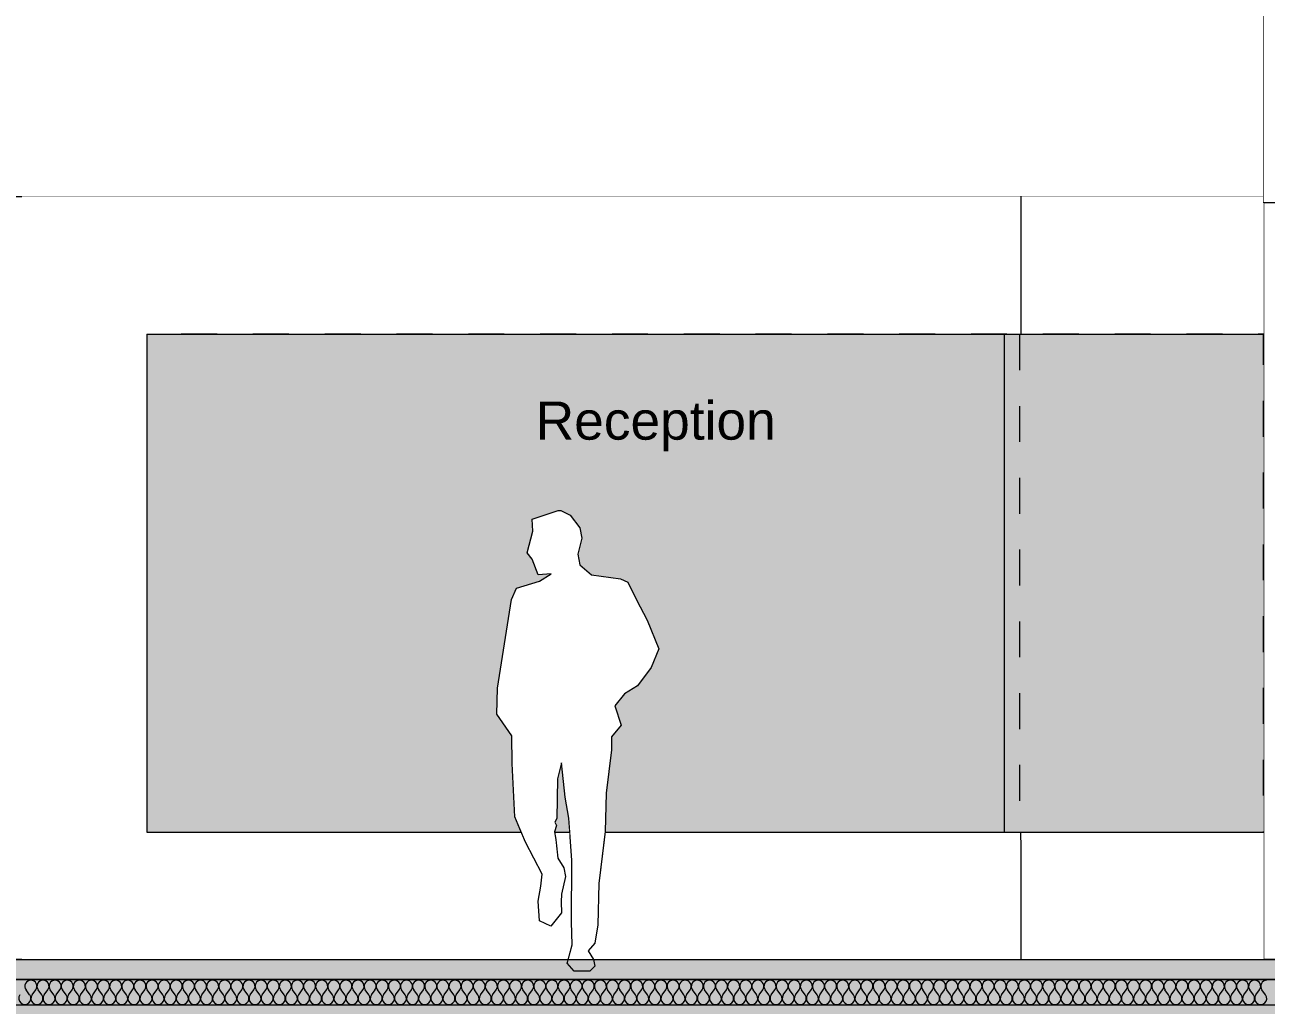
# Model space of a CAD drawing. Header units: millimetres. Extents: x -46169 to 174149, y -86316 to 18123.
# Drawn here: x 159411 to 164289, y -79059 to -75204 of the extents above; entities that cross this region are included whole.
import ezdxf

# ---------------------------------------------------------------- set-up
doc = ezdxf.new("R2010")
doc.units = ezdxf.units.MM
doc.header["$MEASUREMENT"] = 0
doc.linetypes.add('Dashed', pattern=[2822.222233, 1411.111116, -1411.111116])
doc.linetypes.add('Wipeout_Contour', pattern=[1000, 0, -1000])
for name, color, linetype, lineweight, true_color in [('0_Pen_No__105', 7, 'Continuous', 15, 0xa6a6a6), ('A-35-M_FFE_Sanitary_Pen_No__103', 7, 'Continuous', 15, 0xa6a6a6), ('A-35-M_FFE_Sanitary_Pen_No__210', 7, 'Continuous', 13, 0xbae3f7), ('New_A-20-M_Floor_Slab_Pen_No__107', 7, 'Continuous', 15, 0xa6a6a6), ('New_A-20-M_Floor_Slab_Pen_No__109', 7, 'Continuous', 15, 0xa6a6a6), ('New_A-20-M_Floor_Slab_Pen_No__162', 7, 'Continuous', 0, 0xe47200)]:
    doc.layers.add(name, color=color, linetype=linetype, lineweight=lineweight, true_color=true_color)
for name, color, linetype in [('A-20-M_Ceiling', 7, 'Continuous'), ('A-25-M_Wall_Int', 7, 'Continuous'), ('A-35-M_FFE_Sanitary', 7, 'Continuous'), ('New_A-20-M_Floor_Slab', 7, 'Continuous'), ('New_A-25-M_Wall_Int', 7, 'Continuous')]:
    doc.layers.add(name, color=color, linetype=linetype)
for name, color, linetype, lineweight in [('A-20-M_Ceiling_Pen_No__89', 8, 'Continuous', 20), ('A-25-M_Wall_Int_Pen_No__2', 8, 'Continuous', 15), ('A-25-M_Wall_Int_Pen_No__87', 8, 'Continuous', 20), ('A-35-M_FFE_Sanitary_Pen_No__1', 7, 'Continuous', 13), ('A-95-P_Text_1_50_GA_Pen_No__1', 7, 'Continuous', 13), ('New_A-20-M_Floor_Slab_Pen_No__1', 7, 'Continuous', 13), ('New_A-25-M_Wall_Int_Pen_No__87', 8, 'Continuous', 20), ('New_A-25-M_Wall_Int_Pen_No__93', 8, 'Continuous', 13)]:
    doc.layers.add(name, color=color, linetype=linetype, lineweight=lineweight)
doc.styles.add('GENERATED_STYLE_1', font='')
doc.styles.get('GENERATED_STYLE_1').set_extended_font_data('Swis721 BT')

# ---------------------------------------------------------------- blocks, each defined once
blk = doc.blocks.new('Section Elem_4_3', base_point=(165992.3, -78878.8))
at = {"color": 254, "linetype": 'Wipeout_Contour', "lineweight": 0, "ltscale": 716642.161459}
blk.add_wipeout([(159890.4, -78378.8), (163259.4, -78378.8), (163259.4, -76420.8), (159890.4, -76420.8)], dxfattribs=at).dxf.layer = 'New_A-25-M_Wall_Int'
at = {"layer": 'New_A-25-M_Wall_Int_Pen_No__87', "linetype": 'Continuous'}
blk.add_line((159890.4, -78378.8), (159890.4, -76420.8), dxfattribs=at)
at = {"color": 254, "linetype": 'Wipeout_Contour', "lineweight": 0, "ltscale": 722730.666765}
blk.add_wipeout([(163259.4, -78378.8), (163266, -78378.8), (163266, -76420.8), (163259.4, -76420.8)], dxfattribs=at).dxf.layer = 'New_A-25-M_Wall_Int'
at = {"layer": 'New_A-25-M_Wall_Int_Pen_No__87', "linetype": 'Continuous'}
blk.add_line((163259.4, -76420.8), (163259.4, -78378.8), dxfattribs=at)
blk = doc.blocks.new('Section Elem_27_3', base_point=(165992.3, -78878.8))
at = {"color": 254, "linetype": 'Wipeout_Contour', "lineweight": 0, "ltscale": 907911.708961}
blk.add_wipeout([(164279.2, -75903.8), (164279.2, -78878.8), (164479.2, -78878.8), (164479.2, -75903.8), (164477.2, -75903.8)], dxfattribs=at).dxf.layer = 'New_A-25-M_Wall_Int'
at = {"layer": 'New_A-25-M_Wall_Int_Pen_No__93', "linetype": 'Continuous'}
blk.add_line((164279.2, -75903.8), (164279.2, -78878.8), dxfattribs=at)
at = {"color": 254, "linetype": 'Wipeout_Contour', "lineweight": 0, "ltscale": 727127.665329}
blk.add_wipeout([(164479.2, -75903.8), (164479.2, -78878.8), (164479.3, -78878.8), (164479.3, -75903.8)], dxfattribs=at).dxf.layer = 'New_A-25-M_Wall_Int'
at = {"layer": 'New_A-25-M_Wall_Int_Pen_No__93', "linetype": 'Continuous'}
blk.add_line((164479.2, -78878.8), (164479.2, -75903.8), dxfattribs=at)
blk = doc.blocks.new('Section Elem_131_3', base_point=(165992.3, -78878.8))
at = {"color": 254, "linetype": 'Wipeout_Contour', "lineweight": 0, "ltscale": 1445755.473540666}
blk.add_wipeout([(164477.2, -73628.8), (164277.2, -73628.8), (164277.2, -75903.8), (164477.2, -75903.8), (164477.2, -75278.8), (164476.6, -75278.8), (164476.6, -75128.8), (164477.2, -75128.8)], dxfattribs=at).dxf.layer = 'New_A-25-M_Wall_Int'
at = {"layer": 'New_A-25-M_Wall_Int_Pen_No__87', "linetype": 'Continuous'}
for p, q in [((164277.2, -73628.8), (164477.2, -73628.8)), ((164277.2, -75903.8), (164277.2, -73628.8)), ((164477.2, -73628.8), (164477.2, -74828.8)), ((164477.2, -75903.8), (164277.2, -75903.8))]:
    blk.add_line(p, q, dxfattribs=at)
blk = doc.blocks.new('*X173', base_point=(165992.3, -78878.8))
at = {"layer": 'New_A-20-M_Floor_Slab_Pen_No__107', "linetype": 'Continuous'}
for p, q in [((159429.7, -79017.9), (159415.4, -78998.8)), ((159439.3, -79017.9), (159453.5, -78998.8)), ((159477.4, -79017.9), (159463.1, -78998.8)), ((159486.9, -79017.9), (159501.2, -78998.8)), ((159525, -79017.9), (159510.7, -78998.8)), ((159534.5, -79017.9), (159548.8, -78998.8)), ((159572.6, -79017.9), (159558.3, -78998.8)), ((159582.1, -79017.9), (159596.4, -78998.8)), ((159620.2, -79017.9), (159605.9, -78998.8)), ((159629.7, -79017.9), (159644, -78998.8)), ((159667.8, -79017.9), (159653.5, -78998.8)), ((159677.4, -79017.9), (159691.6, -78998.8)), ((159715.4, -79017.9), (159701.2, -78998.8)), ((159725, -79017.9), (159739.3, -78998.8)), ((159763.1, -79017.9), (159748.8, -78998.8)), ((159772.6, -79017.9), (159786.9, -78998.8)), ((159810.7, -79017.9), (159796.4, -78998.8)), ((159820.2, -79017.9), (159834.5, -78998.8)), ((159858.3, -79017.9), (159844, -78998.8)), ((159867.8, -79017.9), (159882.1, -78998.8)), ((159905.9, -79017.9), (159891.6, -78998.8)), ((159915.4, -79017.9), (159929.7, -78998.8)), ((159953.5, -79017.9), (159939.3, -78998.8)), ((159963.1, -79017.9), (159977.4, -78998.8)), ((160001.2, -79017.9), (159986.9, -78998.8)), ((160010.7, -79017.9), (160025, -78998.8)), ((160048.8, -79017.9), (160034.5, -78998.8)), ((160058.3, -79017.9), (160072.6, -78998.8)), ((160096.4, -79017.9), (160082.1, -78998.8)), ((160105.9, -79017.9), (160120.2, -78998.8)), ((160144, -79017.9), (160129.7, -78998.8)), ((160153.5, -79017.9), (160167.8, -78998.8)), ((160191.6, -79017.9), (160177.4, -78998.8)), ((160201.2, -79017.9), (160215.4, -78998.8)), ((160239.3, -79017.9), (160225, -78998.8)), ((160248.8, -79017.9), (160263.1, -78998.8)), ((160286.9, -79017.9), (160272.6, -78998.8)), ((160296.4, -79017.9), (160310.7, -78998.8)), ((160334.5, -79017.9), (160320.2, -78998.8)), ((160344, -79017.9), (160358.3, -78998.8)), ((160382.1, -79017.9), (160367.8, -78998.8)), ((160391.6, -79017.9), (160405.9, -78998.8)), ((160429.7, -79017.9), (160415.4, -78998.8)), ((160439.3, -79017.9), (160453.5, -78998.8)), ((160477.4, -79017.9), (160463.1, -78998.8)), ((160486.9, -79017.9), (160501.2, -78998.8)), ((160525, -79017.9), (160510.7, -78998.8)), ((160534.5, -79017.9), (160548.8, -78998.8)), ((160572.6, -79017.9), (160558.3, -78998.8)), ((160582.1, -79017.9), (160596.4, -78998.8)), ((160620.2, -79017.9), (160605.9, -78998.8)), ((160629.7, -79017.9), (160644, -78998.8)), ((160667.8, -79017.9), (160653.5, -78998.8)), ((160677.4, -79017.9), (160691.6, -78998.8)), ((160715.4, -79017.9), (160701.2, -78998.8)), ((160725, -79017.9), (160739.3, -78998.8)), ((160763.1, -79017.9), (160748.8, -78998.8)), ((160772.6, -79017.9), (160786.9, -78998.8)), ((160810.7, -79017.9), (160796.4, -78998.8)), ((160820.2, -79017.9), (160834.5, -78998.8)), ((160858.3, -79017.9), (160844, -78998.8)), ((160867.8, -79017.9), (160882.1, -78998.8)), ((160905.9, -79017.9), (160891.6, -78998.8)), ((160915.4, -79017.9), (160929.7, -78998.8)), ((160953.5, -79017.9), (160939.3, -78998.8)), ((160963.1, -79017.9), (160977.4, -78998.8)), ((161001.2, -79017.9), (160986.9, -78998.8)), ((161010.7, -79017.9), (161025, -78998.8)), ((161048.8, -79017.9), (161034.5, -78998.8)), ((161058.3, -79017.9), (161072.6, -78998.8)), ((161096.4, -79017.9), (161082.1, -78998.8)), ((161105.9, -79017.9), (161120.2, -78998.8)), ((161144, -79017.9), (161129.7, -78998.8)), ((161153.5, -79017.9), (161167.8, -78998.8)), ((161191.6, -79017.9), (161177.4, -78998.8)), ((161201.2, -79017.9), (161215.4, -78998.8)), ((161239.3, -79017.9), (161225, -78998.8)), ((161248.8, -79017.9), (161263.1, -78998.8)), ((161286.9, -79017.9), (161272.6, -78998.8)), ((161296.4, -79017.9), (161310.7, -78998.8)), ((161334.5, -79017.9), (161320.2, -78998.8)), ((161344, -79017.9), (161358.3, -78998.8)), ((161382.1, -79017.9), (161367.8, -78998.8)), ((161391.6, -79017.9), (161405.9, -78998.8)), ((161429.7, -79017.9), (161415.4, -78998.8)), ((161439.3, -79017.9), (161453.5, -78998.8)), ((161477.4, -79017.9), (161463.1, -78998.8)), ((161486.9, -79017.9), (161501.2, -78998.8)), ((161525, -79017.9), (161510.7, -78998.8)), ((161534.5, -79017.9), (161548.8, -78998.8)), ((161572.6, -79017.9), (161558.3, -78998.8)), ((161582.1, -79017.9), (161596.4, -78998.8)), ((161620.2, -79017.9), (161605.9, -78998.8)), ((161629.7, -79017.9), (161644, -78998.8)), ((161667.8, -79017.9), (161653.5, -78998.8)), ((161677.4, -79017.9), (161691.6, -78998.8)), ((161715.4, -79017.9), (161701.2, -78998.8)), ((161725, -79017.9), (161739.3, -78998.8)), ((161763.1, -79017.9), (161748.8, -78998.8)), ((161772.6, -79017.9), (161786.9, -78998.8)), ((161810.7, -79017.9), (161796.4, -78998.8)), ((161820.2, -79017.9), (161834.5, -78998.8)), ((161858.3, -79017.9), (161844, -78998.8)), ((161867.8, -79017.9), (161882.1, -78998.8)), ((161905.9, -79017.9), (161891.6, -78998.8)), ((161915.4, -79017.9), (161929.7, -78998.8)), ((161953.5, -79017.9), (161939.3, -78998.8)), ((161963.1, -79017.9), (161977.4, -78998.8)), ((162001.2, -79017.9), (161986.9, -78998.8)), ((162010.7, -79017.9), (162025, -78998.8)), ((162048.8, -79017.9), (162034.5, -78998.8)), ((162058.3, -79017.9), (162072.6, -78998.8)), ((162096.4, -79017.9), (162082.1, -78998.8)), ((162105.9, -79017.9), (162120.2, -78998.8)), ((162144, -79017.9), (162129.7, -78998.8)), ((162153.5, -79017.9), (162167.8, -78998.8)), ((162191.6, -79017.9), (162177.4, -78998.8)), ((162201.2, -79017.9), (162215.4, -78998.8)), ((162239.3, -79017.9), (162225, -78998.8)), ((162248.8, -79017.9), (162263.1, -78998.8)), ((162286.9, -79017.9), (162272.6, -78998.8)), ((162296.4, -79017.9), (162310.7, -78998.8)), ((162334.5, -79017.9), (162320.2, -78998.8)), ((162344, -79017.9), (162358.3, -78998.8)), ((162382.1, -79017.9), (162367.8, -78998.8)), ((162391.6, -79017.9), (162405.9, -78998.8)), ((162429.7, -79017.9), (162415.4, -78998.8)), ((162439.3, -79017.9), (162453.5, -78998.8)), ((162477.4, -79017.9), (162463.1, -78998.8)), ((162486.9, -79017.9), (162501.2, -78998.8)), ((162525, -79017.9), (162510.7, -78998.8)), ((162534.5, -79017.9), (162548.8, -78998.8)), ((162572.6, -79017.9), (162558.3, -78998.8)), ((162582.1, -79017.9), (162596.4, -78998.8)), ((162620.2, -79017.9), (162605.9, -78998.8)), ((162629.7, -79017.9), (162644, -78998.8)), ((162667.8, -79017.9), (162653.5, -78998.8)), ((162677.4, -79017.9), (162691.6, -78998.8)), ((162715.4, -79017.9), (162701.2, -78998.8)), ((162725, -79017.9), (162739.3, -78998.8)), ((162763.1, -79017.9), (162748.8, -78998.8)), ((162772.6, -79017.9), (162786.9, -78998.8)), ((162810.7, -79017.9), (162796.4, -78998.8)), ((162820.2, -79017.9), (162834.5, -78998.8)), ((162858.3, -79017.9), (162844, -78998.8)), ((162867.8, -79017.9), (162882.1, -78998.8)), ((162905.9, -79017.9), (162891.6, -78998.8)), ((162915.4, -79017.9), (162929.7, -78998.8)), ((162953.5, -79017.9), (162939.3, -78998.8)), ((162963.1, -79017.9), (162977.4, -78998.8)), ((163001.2, -79017.9), (162986.9, -78998.8)), ((163010.7, -79017.9), (163025, -78998.8)), ((163048.8, -79017.9), (163034.5, -78998.8)), ((163058.3, -79017.9), (163072.6, -78998.8)), ((163096.4, -79017.9), (163082.1, -78998.8)), ((163105.9, -79017.9), (163120.2, -78998.8)), ((163144, -79017.9), (163129.7, -78998.8)), ((163153.5, -79017.9), (163167.8, -78998.8)), ((163191.6, -79017.9), (163177.4, -78998.8)), ((163201.2, -79017.9), (163215.4, -78998.8)), ((163239.3, -79017.9), (163225, -78998.8)), ((163248.8, -79017.9), (163263.1, -78998.8)), ((163286.9, -79017.9), (163272.6, -78998.8)), ((163296.4, -79017.9), (163310.7, -78998.8)), ((163334.5, -79017.9), (163320.2, -78998.8)), ((163344, -79017.9), (163358.3, -78998.8)), ((163382.1, -79017.9), (163367.8, -78998.8)), ((163391.6, -79017.9), (163405.9, -78998.8)), ((163429.7, -79017.9), (163415.4, -78998.8)), ((163439.3, -79017.9), (163453.5, -78998.8)), ((163477.4, -79017.9), (163463.1, -78998.8)), ((163486.9, -79017.9), (163501.2, -78998.8)), ((163525, -79017.9), (163510.7, -78998.8)), ((163534.5, -79017.9), (163548.8, -78998.8)), ((163572.6, -79017.9), (163558.3, -78998.8)), ((163582.1, -79017.9), (163596.4, -78998.8)), ((163620.2, -79017.9), (163605.9, -78998.8)), ((163629.7, -79017.9), (163644, -78998.8)), ((163667.8, -79017.9), (163653.5, -78998.8)), ((163677.4, -79017.9), (163691.6, -78998.8)), ((163715.4, -79017.9), (163701.2, -78998.8)), ((163725, -79017.9), (163739.3, -78998.8)), ((163763.1, -79017.9), (163748.8, -78998.8)), ((163772.6, -79017.9), (163786.9, -78998.8)), ((163810.7, -79017.9), (163796.4, -78998.8)), ((163820.2, -79017.9), (163834.5, -78998.8)), ((163858.3, -79017.9), (163844, -78998.8)), ((163867.8, -79017.9), (163882.1, -78998.8)), ((163905.9, -79017.9), (163891.6, -78998.8)), ((163915.4, -79017.9), (163929.7, -78998.8)), ((163953.5, -79017.9), (163939.3, -78998.8)), ((163963.1, -79017.9), (163977.4, -78998.8)), ((164001.2, -79017.9), (163986.9, -78998.8)), ((164010.7, -79017.9), (164025, -78998.8)), ((164048.8, -79017.9), (164034.5, -78998.8)), ((164058.3, -79017.9), (164072.6, -78998.8)), ((164096.4, -79017.9), (164082.1, -78998.8)), ((164105.9, -79017.9), (164120.2, -78998.8)), ((164144, -79017.9), (164129.7, -78998.8)), ((164153.5, -79017.9), (164167.8, -78998.8)), ((164191.6, -79017.9), (164177.4, -78998.8)), ((164201.2, -79017.9), (164215.4, -78998.8)), ((164239.3, -79017.9), (164225, -78998.8)), ((164248.8, -79017.9), (164263.1, -78998.8)), ((164286.9, -79017.9), (164272.6, -78998.8))]:
    blk.add_line(p, q, dxfattribs=at)
for centre, start, end in [((159434.5, -78984.5), 90, 216.8699), ((159434.5, -78984.5), 323.1301, 90), ((159482.1, -78984.5), 90, 216.8699), ((159482.1, -78984.5), 323.1301, 90), ((159529.7, -78984.5), 90, 216.8699), ((159529.7, -78984.5), 323.1301, 90), ((159577.4, -78984.5), 90, 216.8699), ((159577.4, -78984.5), 323.1301, 90), ((159625, -78984.5), 90, 216.8699), ((159625, -78984.5), 323.1301, 90), ((159672.6, -78984.5), 90, 216.8699), ((159672.6, -78984.5), 323.1301, 90), ((159720.2, -78984.5), 90, 216.8699), ((159720.2, -78984.5), 323.1301, 90), ((159767.8, -78984.5), 90, 216.8699), ((159767.8, -78984.5), 323.1301, 90), ((159815.4, -78984.5), 90, 216.8699), ((159815.4, -78984.5), 323.1301, 90), ((159863.1, -78984.5), 90, 216.8699), ((159863.1, -78984.5), 323.1301, 90), ((159910.7, -78984.5), 90, 216.8699), ((159910.7, -78984.5), 323.1301, 90), ((159958.3, -78984.5), 90, 216.8699), ((159958.3, -78984.5), 323.1301, 90), ((160005.9, -78984.5), 90, 216.8699), ((160005.9, -78984.5), 323.1301, 90), ((160053.5, -78984.5), 90, 216.8699), ((160053.5, -78984.5), 323.1301, 90), ((160101.2, -78984.5), 90, 216.8699), ((160101.2, -78984.5), 323.1301, 90), ((160148.8, -78984.5), 90, 216.8699), ((160148.8, -78984.5), 323.1301, 90), ((160196.4, -78984.5), 90, 216.8699), ((160196.4, -78984.5), 323.1301, 90), ((160244, -78984.5), 90, 216.8699), ((160244, -78984.5), 323.1301, 90), ((160291.6, -78984.5), 90, 216.8699), ((160291.6, -78984.5), 323.1301, 90), ((160339.3, -78984.5), 90, 216.8699), ((160339.3, -78984.5), 323.1301, 90), ((160386.9, -78984.5), 90, 216.8699), ((160386.9, -78984.5), 323.1301, 90), ((160434.5, -78984.5), 90, 216.8699), ((160434.5, -78984.5), 323.1301, 90), ((160482.1, -78984.5), 90, 216.8699), ((160482.1, -78984.5), 323.1301, 90), ((160529.7, -78984.5), 90, 216.8699), ((160529.7, -78984.5), 323.1301, 90), ((160577.4, -78984.5), 90, 216.8699), ((160577.4, -78984.5), 323.1301, 90), ((160625, -78984.5), 90, 216.8699), ((160625, -78984.5), 323.1301, 90), ((160672.6, -78984.5), 90, 216.8699), ((160672.6, -78984.5), 323.1301, 90), ((160720.2, -78984.5), 90, 216.8699), ((160720.2, -78984.5), 323.1301, 90), ((160767.8, -78984.5), 90, 216.8699), ((160767.8, -78984.5), 323.1301, 90), ((160815.4, -78984.5), 90, 216.8699), ((160815.4, -78984.5), 323.1301, 90), ((160863.1, -78984.5), 90, 216.8699), ((160863.1, -78984.5), 323.1301, 90), ((160910.7, -78984.5), 90, 216.8699), ((160910.7, -78984.5), 323.1301, 90), ((160958.3, -78984.5), 90, 216.8699), ((160958.3, -78984.5), 323.1301, 90), ((161005.9, -78984.5), 90, 216.8699), ((161005.9, -78984.5), 323.1301, 90), ((161053.5, -78984.5), 90, 216.8699), ((161053.5, -78984.5), 323.1301, 90), ((161101.2, -78984.5), 90, 216.8699), ((161101.2, -78984.5), 323.1301, 90), ((161148.8, -78984.5), 90, 216.8699), ((161148.8, -78984.5), 323.1301, 90), ((161196.4, -78984.5), 90, 216.8699), ((161196.4, -78984.5), 323.1301, 90), ((161244, -78984.5), 90, 216.8699), ((161244, -78984.5), 323.1301, 90), ((161291.6, -78984.5), 90, 216.8699), ((161291.6, -78984.5), 323.1301, 90), ((161339.3, -78984.5), 90, 216.8699), ((161339.3, -78984.5), 323.1301, 90), ((161386.9, -78984.5), 90, 216.8699), ((161386.9, -78984.5), 323.1301, 90), ((161434.5, -78984.5), 90, 216.8699), ((161434.5, -78984.5), 323.1301, 90), ((161482.1, -78984.5), 90, 216.8699), ((161482.1, -78984.5), 323.1301, 90), ((161529.7, -78984.5), 90, 216.8699), ((161529.7, -78984.5), 323.1301, 90), ((161577.4, -78984.5), 90, 216.8699), ((161577.4, -78984.5), 323.1301, 90), ((161625, -78984.5), 90, 216.8699), ((161625, -78984.5), 323.1301, 90), ((161672.6, -78984.5), 90, 216.8699), ((161672.6, -78984.5), 323.1301, 90), ((161720.2, -78984.5), 90, 216.8699), ((161720.2, -78984.5), 323.1301, 90), ((161767.8, -78984.5), 90, 216.8699), ((161767.8, -78984.5), 323.1301, 90), ((161815.4, -78984.5), 90, 216.8699), ((161815.4, -78984.5), 323.1301, 90), ((161863.1, -78984.5), 90, 216.8699), ((161863.1, -78984.5), 323.1301, 90), ((161910.7, -78984.5), 90, 216.8699), ((161910.7, -78984.5), 323.1301, 90), ((161958.3, -78984.5), 90, 216.8699), ((161958.3, -78984.5), 323.1301, 90), ((162005.9, -78984.5), 90, 216.8699), ((162005.9, -78984.5), 323.1301, 90), ((162053.5, -78984.5), 90, 216.8699), ((162053.5, -78984.5), 323.1301, 90), ((162101.2, -78984.5), 90, 216.8699), ((162101.2, -78984.5), 323.1301, 90), ((162148.8, -78984.5), 90, 216.8699), ((162148.8, -78984.5), 323.1301, 90), ((162196.4, -78984.5), 90, 216.8699), ((162196.4, -78984.5), 323.1301, 90), ((162244, -78984.5), 90, 216.8699), ((162244, -78984.5), 323.1301, 90), ((162291.6, -78984.5), 90, 216.8699), ((162291.6, -78984.5), 323.1301, 90), ((162339.3, -78984.5), 90, 216.8699), ((162339.3, -78984.5), 323.1301, 90), ((162386.9, -78984.5), 90, 216.8699), ((162386.9, -78984.5), 323.1301, 90), ((162434.5, -78984.5), 90, 216.8699), ((162434.5, -78984.5), 323.1301, 90), ((162482.1, -78984.5), 90, 216.8699), ((162482.1, -78984.5), 323.1301, 90), ((162529.7, -78984.5), 90, 216.8699), ((162529.7, -78984.5), 323.1301, 90), ((162577.4, -78984.5), 90, 216.8699), ((162577.4, -78984.5), 323.1301, 90), ((162625, -78984.5), 90, 216.8699), ((162625, -78984.5), 323.1301, 90), ((162672.6, -78984.5), 90, 216.8699), ((162672.6, -78984.5), 323.1301, 90), ((162720.2, -78984.5), 90, 216.8699), ((162720.2, -78984.5), 323.1301, 90), ((162767.8, -78984.5), 90, 216.8699), ((162767.8, -78984.5), 323.1301, 90), ((162815.4, -78984.5), 90, 216.8699), ((162815.4, -78984.5), 323.1301, 90), ((162863.1, -78984.5), 90, 216.8699), ((162863.1, -78984.5), 323.1301, 90), ((162910.7, -78984.5), 90, 216.8699), ((162910.7, -78984.5), 323.1301, 90), ((162958.3, -78984.5), 90, 216.8699), ((162958.3, -78984.5), 323.1301, 90), ((163005.9, -78984.5), 90, 216.8699), ((163005.9, -78984.5), 323.1301, 90), ((163053.5, -78984.5), 90, 216.8699), ((163053.5, -78984.5), 323.1301, 90), ((163101.2, -78984.5), 90, 216.8699), ((163101.2, -78984.5), 323.1301, 90), ((163148.8, -78984.5), 90, 216.8699), ((163148.8, -78984.5), 323.1301, 90), ((163196.4, -78984.5), 90, 216.8699), ((163196.4, -78984.5), 323.1301, 90), ((163244, -78984.5), 90, 216.8699), ((163244, -78984.5), 323.1301, 90), ((163291.6, -78984.5), 90, 216.8699), ((163291.6, -78984.5), 323.1301, 90), ((163339.3, -78984.5), 90, 216.8699), ((163339.3, -78984.5), 323.1301, 90), ((163386.9, -78984.5), 90, 216.8699), ((163386.9, -78984.5), 323.1301, 90), ((163434.5, -78984.5), 90, 216.8699), ((163434.5, -78984.5), 323.1301, 90), ((163482.1, -78984.5), 90, 216.8699), ((163482.1, -78984.5), 323.1301, 90), ((163529.7, -78984.5), 90, 216.8699), ((163529.7, -78984.5), 323.1301, 90), ((163577.4, -78984.5), 90, 216.8699), ((163577.4, -78984.5), 323.1301, 90), ((163625, -78984.5), 90, 216.8699), ((163625, -78984.5), 323.1301, 90), ((163672.6, -78984.5), 90, 216.8699), ((163672.6, -78984.5), 323.1301, 90), ((163720.2, -78984.5), 90, 216.8699), ((163720.2, -78984.5), 323.1301, 90), ((163767.8, -78984.5), 90, 216.8699), ((163767.8, -78984.5), 323.1301, 90), ((163815.4, -78984.5), 90, 216.8699), ((163815.4, -78984.5), 323.1301, 90), ((163863.1, -78984.5), 90, 216.8699), ((163863.1, -78984.5), 323.1301, 90), ((163910.7, -78984.5), 90, 216.8699), ((163910.7, -78984.5), 323.1301, 90), ((163958.3, -78984.5), 90, 216.8699), ((163958.3, -78984.5), 323.1301, 90), ((164005.9, -78984.5), 90, 216.8699), ((164005.9, -78984.5), 323.1301, 90), ((164053.5, -78984.5), 90, 216.8699), ((164053.5, -78984.5), 323.1301, 90), ((164101.2, -78984.5), 90, 216.8699), ((164101.2, -78984.5), 323.1301, 90), ((164148.8, -78984.5), 90, 216.8699), ((164148.8, -78984.5), 323.1301, 90), ((164196.4, -78984.5), 90, 216.8699), ((164196.4, -78984.5), 323.1301, 90), ((164244, -78984.5), 90, 216.8699), ((164244, -78984.5), 323.1301, 90), ((164291.6, -78984.5), 90, 216.8699), ((159410.7, -79032.1), 143.1301, 36.8699), ((159458.3, -79032.1), 143.1301, 36.8699), ((159505.9, -79032.1), 143.1301, 36.8699), ((159553.5, -79032.1), 143.1301, 36.8699), ((159601.2, -79032.1), 143.1301, 36.8699), ((159648.8, -79032.1), 143.1301, 36.8699), ((159696.4, -79032.1), 143.1301, 36.8699), ((159744, -79032.1), 143.1301, 36.8699), ((159791.6, -79032.1), 143.1301, 36.8699), ((159839.3, -79032.1), 143.1301, 36.8699), ((159886.9, -79032.1), 143.1301, 36.8699), ((159934.5, -79032.1), 143.1301, 36.8699), ((159982.1, -79032.1), 143.1301, 36.8699), ((160029.7, -79032.1), 143.1301, 36.8699), ((160077.4, -79032.1), 143.1301, 36.8699), ((160125, -79032.1), 143.1301, 36.8699), ((160172.6, -79032.1), 143.1301, 36.8699), ((160220.2, -79032.1), 143.1301, 36.8699), ((160267.8, -79032.1), 143.1301, 36.8699), ((160315.4, -79032.1), 143.1301, 36.8699), ((160363.1, -79032.1), 143.1301, 36.8699), ((160410.7, -79032.1), 143.1301, 36.8699), ((160458.3, -79032.1), 143.1301, 36.8699), ((160505.9, -79032.1), 143.1301, 36.8699), ((160553.5, -79032.1), 143.1301, 36.8699), ((160601.2, -79032.1), 143.1301, 36.8699), ((160648.8, -79032.1), 143.1301, 36.8699), ((160696.4, -79032.1), 143.1301, 36.8699), ((160744, -79032.1), 143.1301, 36.8699), ((160791.6, -79032.1), 143.1301, 36.8699), ((160839.3, -79032.1), 143.1301, 36.8699), ((160886.9, -79032.1), 143.1301, 36.8699), ((160934.5, -79032.1), 143.1301, 36.8699), ((160982.1, -79032.1), 143.1301, 36.8699), ((161029.7, -79032.1), 143.1301, 36.8699), ((161077.4, -79032.1), 143.1301, 36.8699), ((161125, -79032.1), 143.1301, 36.8699), ((161172.6, -79032.1), 143.1301, 36.8699), ((161220.2, -79032.1), 143.1301, 36.8699), ((161267.8, -79032.1), 143.1301, 36.8699), ((161315.4, -79032.1), 143.1301, 36.8699), ((161363.1, -79032.1), 143.1301, 36.8699), ((161410.7, -79032.1), 143.1301, 36.8699), ((161458.3, -79032.1), 143.1301, 36.8699), ((161505.9, -79032.1), 143.1301, 36.8699), ((161553.5, -79032.1), 143.1301, 36.8699), ((161601.2, -79032.1), 143.1301, 36.8699), ((161648.8, -79032.1), 143.1301, 36.8699), ((161696.4, -79032.1), 143.1301, 36.8699), ((161744, -79032.1), 143.1301, 36.8699), ((161791.6, -79032.1), 143.1301, 36.8699), ((161839.3, -79032.1), 143.1301, 36.8699), ((161886.9, -79032.1), 143.1301, 36.8699), ((161934.5, -79032.1), 143.1301, 36.8699), ((161982.1, -79032.1), 143.1301, 36.8699), ((162029.7, -79032.1), 143.1301, 36.8699), ((162077.4, -79032.1), 143.1301, 36.8699), ((162125, -79032.1), 143.1301, 36.8699), ((162172.6, -79032.1), 143.1301, 36.8699), ((162220.2, -79032.1), 143.1301, 36.8699), ((162267.8, -79032.1), 143.1301, 36.8699), ((162315.4, -79032.1), 143.1301, 36.8699), ((162363.1, -79032.1), 143.1301, 36.8699), ((162410.7, -79032.1), 143.1301, 36.8699), ((162458.3, -79032.1), 143.1301, 36.8699), ((162505.9, -79032.1), 143.1301, 36.8699), ((162553.5, -79032.1), 143.1301, 36.8699), ((162601.2, -79032.1), 143.1301, 36.8699), ((162648.8, -79032.1), 143.1301, 36.8699), ((162696.4, -79032.1), 143.1301, 36.8699), ((162744, -79032.1), 143.1301, 36.8699), ((162791.6, -79032.1), 143.1301, 36.8699), ((162839.3, -79032.1), 143.1301, 36.8699), ((162886.9, -79032.1), 143.1301, 36.8699), ((162934.5, -79032.1), 143.1301, 36.8699), ((162982.1, -79032.1), 143.1301, 36.8699), ((163029.7, -79032.1), 143.1301, 36.8699), ((163077.4, -79032.1), 143.1301, 36.8699), ((163125, -79032.1), 143.1301, 36.8699), ((163172.6, -79032.1), 143.1301, 36.8699), ((163220.2, -79032.1), 143.1301, 36.8699), ((163267.8, -79032.1), 143.1301, 36.8699), ((163315.4, -79032.1), 143.1301, 36.8699), ((163363.1, -79032.1), 143.1301, 36.8699), ((163410.7, -79032.1), 143.1301, 36.8699), ((163458.3, -79032.1), 143.1301, 36.8699), ((163505.9, -79032.1), 143.1301, 36.8699), ((163553.5, -79032.1), 143.1301, 36.8699), ((163601.2, -79032.1), 143.1301, 36.8699), ((163648.8, -79032.1), 143.1301, 36.8699), ((163696.4, -79032.1), 143.1301, 36.8699), ((163744, -79032.1), 143.1301, 36.8699), ((163791.6, -79032.1), 143.1301, 36.8699), ((163839.3, -79032.1), 143.1301, 36.8699), ((163886.9, -79032.1), 143.1301, 36.8699), ((163934.5, -79032.1), 143.1301, 36.8699), ((163982.1, -79032.1), 143.1301, 36.8699), ((164029.7, -79032.1), 143.1301, 36.8699), ((164077.4, -79032.1), 143.1301, 36.8699), ((164125, -79032.1), 143.1301, 36.8699), ((164172.6, -79032.1), 143.1301, 36.8699), ((164220.2, -79032.1), 143.1301, 36.8699), ((164267.8, -79032.1), 143.1301, 36.8699)]:
    blk.add_arc(centre, 23.8, start, end, dxfattribs=at)
blk = doc.blocks.new('Section Elem_149_3', base_point=(165992.3, -78878.8))
at = {"color": 254, "linetype": 'Wipeout_Contour', "lineweight": 0, "ltscale": 699871.567281}
blk.add_wipeout([(166086.4, -78878.8), (146101.2, -78878.8), (146101.2, -78957.8), (166086.4, -78957.8)], dxfattribs=at).dxf.layer = 'New_A-20-M_Floor_Slab'
at = {"layer": 'New_A-20-M_Floor_Slab_Pen_No__109', "linetype": 'Continuous'}
h = blk.add_hatch(dxfattribs=at)
h.set_pattern_fill('Lightweight_Concrete_0003', color=256, style=0, pattern_type=2)
h.set_pattern_definition([(0, (165992.32, -78878.83), (0, 389.7114), [24.375, -200.625]), (0, (166104.82, -78683.98), (0, 389.7114), [24.375, -200.625]), (60, (165992.32, -78878.83), (-337.5, 194.856), [24.375, -200.625]), (60, (166217.32, -78878.83), (-337.5, 194.856), [24.375, -200.625]), (120, (166016.7, -78878.83), (337.5, 194.856), [24.375, -200.625]), (120, (166241.7, -78878.83), (337.5, 194.856), [24.375, -200.625]), (0, (165992.32, -78841.33), (0, 75), [0, -75, 0, -112.5]), (45, (166029.82, -78841.33), (-53.033, 53.033), [0, -56.25, 0, -93.75])])
h.paths.add_polyline_path([(166086.4, -78878.8), (146101.2, -78878.8), (146101.2, -78957.8), (166086.4, -78957.8)])
at = {"layer": 'New_A-20-M_Floor_Slab_Pen_No__162', "linetype": 'Continuous'}
blk.add_hatch(color=256, dxfattribs=at).paths.add_polyline_path([(146101.2, -78957.8), (146101.2, -78958.3), (166086.4, -78958.3), (166086.4, -78957.8)])
at = {"layer": 'New_A-20-M_Floor_Slab_Pen_No__1', "linetype": 'Continuous'}
blk.add_line((166083.7, -78878.8), (146101.2, -78878.8), dxfattribs=at)
at = {"color": 254, "linetype": 'Wipeout_Contour', "lineweight": 0, "ltscale": 700034.448271}
blk.add_wipeout([(146101.2, -78958.3), (146101.2, -79058.3), (166086.4, -79058.3), (166086.4, -78958.3)], dxfattribs=at).dxf.layer = 'New_A-20-M_Floor_Slab'
at = {"layer": 'New_A-20-M_Floor_Slab_Pen_No__1', "linetype": 'Continuous'}
for p, q in [((166086.4, -78957.8), (146101.2, -78957.8)), ((166086.4, -78958.3), (146101.2, -78958.3)), ((166086.4, -79058.3), (146101.2, -79058.3))]:
    blk.add_line(p, q, dxfattribs=at)
at = {"layer": 'New_A-20-M_Floor_Slab'}
blk.add_blockref('*X173', (165992.3, -78878.8), dxfattribs=at)
blk = doc.blocks.new('Section Elem_187_3', base_point=(165992.3, -78878.8))
at = {"color": 254, "linetype": 'Wipeout_Contour', "lineweight": 0, "ltscale": 1072478.57522398}
blk.add_wipeout([(158068.8, -75878.8), (164277.2, -75878.8), (164277.2, -73628.8), (166027.2, -73628.8), (166027.2, -71853.8), (158068.8, -71853.8)], dxfattribs=at).dxf.layer = 'New_A-25-M_Wall_Int'
at = {"layer": 'New_A-25-M_Wall_Int_Pen_No__87', "linetype": 'Continuous'}
blk.add_line((158068.8, -75878.8), (164277.2, -75878.8), dxfattribs=at)
blk = doc.blocks.new('Section Elem_343_3', base_point=(165992.3, -78878.8))
at = {"color": 254, "linetype": 'Wipeout_Contour', "lineweight": 0, "ltscale": 724574.687119}
blk.add_wipeout([(163266, -78378.8), (164279.2, -78378.8), (164279.2, -76420.8), (163266, -76420.8)], dxfattribs=at).dxf.layer = 'New_A-25-M_Wall_Int'
blk = doc.blocks.new('Section Elem_344_3', base_point=(165992.3, -78878.8))
at = {"color": 254, "linetype": 'Wipeout_Contour', "lineweight": 0, "ltscale": 709629.984786}
blk.add_wipeout([(159875.4, -75878.8), (159399.5, -75878.8), (159399.5, -78878.8), (159875.4, -78878.8)], dxfattribs=at).dxf.layer = 'New_A-25-M_Wall_Int'
blk = doc.blocks.new('Section Elem_345_3', base_point=(165992.3, -78878.8))
at = {"color": 254, "linetype": 'Wipeout_Contour', "lineweight": 0, "ltscale": 710513.466006}
blk.add_wipeout([(159890.4, -75878.8), (159875.4, -75878.8), (159875.4, -78878.8), (159890.4, -78878.8)], dxfattribs=at).dxf.layer = 'A-25-M_Wall_Int'
at = {"layer": 'A-25-M_Wall_Int_Pen_No__87', "linetype": 'Continuous'}
blk.add_line((159890.4, -76420.8), (159890.4, -78378.8), dxfattribs=at)
blk = doc.blocks.new('Section Elem_347_3', base_point=(165992.3, -78878.8))
at = {"color": 254, "linetype": 'Wipeout_Contour', "lineweight": 0, "ltscale": 725104.240838}
blk.add_wipeout([(163331.5, -78408.8), (163325, -78408.8), (163325, -78878.8), (163331.5, -78878.8)], dxfattribs=at).dxf.layer = 'A-25-M_Wall_Int'
at = {"color": 254, "linetype": 'Wipeout_Contour', "lineweight": 0, "ltscale": 718915.858072}
blk.add_wipeout([(159890.4, -78878.8), (163325, -78878.8), (163325, -78408.8), (159890.4, -78408.8)], dxfattribs=at).dxf.layer = 'A-25-M_Wall_Int'
at = {"layer": 'A-25-M_Wall_Int_Pen_No__87', "linetype": 'Continuous'}
blk.add_line((163325, -78408.8), (163325, -78878.8), dxfattribs=at)
blk = doc.blocks.new('Section Elem_348_3', base_point=(165992.3, -78878.8))
at = {"color": 254, "linetype": 'Wipeout_Contour', "lineweight": 0, "ltscale": 726824.750931}
blk.add_wipeout([(164279.2, -78408.8), (163331.5, -78408.8), (163331.5, -78878.8), (164279.2, -78878.8)], dxfattribs=at).dxf.layer = 'A-25-M_Wall_Int'
blk = doc.blocks.new('Section Elem_349_3', base_point=(165992.3, -78878.8))
at = {"color": 254, "linetype": 'Wipeout_Contour', "lineweight": 0, "ltscale": 714606.82215}
blk.add_wipeout([(159890.4, -76420.8), (163325, -76420.8), (163325, -75878.8), (159890.4, -75878.8)], dxfattribs=at).dxf.layer = 'A-25-M_Wall_Int'
at = {"color": 254, "linetype": 'Wipeout_Contour', "lineweight": 0, "ltscale": 720832.520109}
blk.add_wipeout([(163325, -76420.8), (163331.5, -76420.8), (163331.5, -75878.8), (163325, -75878.8)], dxfattribs=at).dxf.layer = 'A-25-M_Wall_Int'
at = {"layer": 'A-25-M_Wall_Int_Pen_No__87', "linetype": 'Continuous'}
for p, q in [((163325, -75878.8), (163325, -76420.8)), ((159890.4, -76420.8), (163325, -76420.8)), ((163325, -76420.8), (163331.5, -76420.8))]:
    blk.add_line(p, q, dxfattribs=at)
blk = doc.blocks.new('Section Elem_350_3', base_point=(165992.3, -78878.8))
at = {"color": 254, "linetype": 'Wipeout_Contour', "lineweight": 0, "ltscale": 1084492.160128747}
blk.add_wipeout([(163331.5, -75878.8), (163331.5, -76420.8), (164279.2, -76420.8), (164279.2, -75903.8), (164277.2, -75903.8), (164277.2, -75878.8)], dxfattribs=at).dxf.layer = 'A-25-M_Wall_Int'
at = {"layer": 'A-25-M_Wall_Int_Pen_No__87', "linetype": 'Continuous'}
blk.add_line((163331.5, -76420.8), (164279.2, -76420.8), dxfattribs=at)
blk = doc.blocks.new('Section Elem_351_3', base_point=(165992.3, -78878.8))
at = {"color": 254, "linetype": 'Wipeout_Contour', "lineweight": 0, "ltscale": 718478.323212}
blk.add_wipeout([(159890.4, -78408.8), (163325, -78408.8), (163325, -78378.8), (159890.4, -78378.8)], dxfattribs=at).dxf.layer = 'A-20-M_Ceiling'
at = {"color": 254, "linetype": 'Wipeout_Contour', "lineweight": 0, "ltscale": 726380.242849}
blk.add_wipeout([(163325, -78378.8), (163325, -78408.8), (164279.2, -78408.8), (164279.2, -78378.8)], dxfattribs=at).dxf.layer = 'A-20-M_Ceiling'
at = {"layer": 'A-20-M_Ceiling_Pen_No__89', "linetype": 'Continuous'}
for p, q in [((159890.4, -78378.8), (163325, -78378.8)), ((163325, -78393.8), (163325, -78378.8)), ((163325, -78378.8), (164279.2, -78378.8)), ((163325, -78408.8), (163325, -78393.8))]:
    blk.add_line(p, q, dxfattribs=at)
blk = doc.blocks.new('Walking Man 1 Contour 17[1]_3', base_point=(161600.5, -78924.7))
at = {"color": 254, "linetype": 'Wipeout_Contour', "lineweight": 0, "ltscale": 12559882.32705231}
blk.add_wipeout([(161506.2, -77114), (161517.3, -77114), (161554.1, -77132.1), (161592.2, -77181.4), (161599.2, -77221.7), (161583.9, -77285.6), (161592.2, -77327.1), (161638, -77366.8), (161751.2, -77382.1), (161780.3, -77395.3), (161815, -77464.8), (161856.7, -77544.7), (161901.8, -77657.2), (161872.6, -77730.8), (161819.1, -77803), (161767.7, -77834.9), (161729.1, -77881.9), (161754.1, -77957.1), (161717, -78002.9), (161717, -78055), (161695.4, -78225.1), (161691.9, -78375.1), (161666.9, -78580.7), (161662.7, -78743.2), (161650.2, -78814.7), (161625, -78845.4), (161646, -78878.6), (161651.5, -78905), (161631.4, -78924.7), (161569.6, -78924.7), (161542.5, -78893.1), (161562, -78820.9), (161559.2, -78730.6), (161560.7, -78489), (161548.9, -78323), (161533.7, -78240.4), (161519.8, -78105.7), (161503.8, -78168.8), (161501.7, -78325.1), (161493.4, -78339), (161500.3, -78351.5), (161492.7, -78376.5), (161498.2, -78407), (161505.2, -78479.9), (161529.4, -78518.8), (161535.7, -78552.9), (161520.4, -78621.6), (161519, -78652.2), (161519.7, -78695.2), (161478, -78748), (161432.9, -78727.1), (161428, -78649.4), (161439.2, -78591), (161444, -78543.8), (161378.1, -78417.4), (161355.9, -78364.6), (161336.5, -78318.1), (161326.1, -78108.4), (161324.4, -78000), (161265.8, -77914.6), (161267.9, -77811.9), (161322.8, -77463.3), (161343.6, -77419.5), (161433.9, -77391.1), (161479.7, -77361.9), (161428.4, -77366.8), (161404.1, -77305), (161385.4, -77280), (161407.6, -77195.3), (161404.8, -77147.4)], dxfattribs=at).dxf.layer = 'A-35-M_FFE_Sanitary'
at = {"layer": 'A-35-M_FFE_Sanitary_Pen_No__1', "linetype": 'Continuous'}
for p, q in [((161404.8, -77147.4), (161506.2, -77114)), ((161506.2, -77114), (161517.3, -77114)), ((161517.3, -77114), (161554.1, -77132.1)), ((161407.6, -77195.3), (161404.8, -77147.4)), ((161554.1, -77132.1), (161592.2, -77181.4)), ((161385.4, -77280), (161407.6, -77195.3)), ((161599.2, -77221.7), (161583.9, -77285.6)), ((161592.2, -77181.4), (161599.2, -77221.7)), ((161404.1, -77305), (161385.4, -77280)), ((161428.4, -77366.8), (161404.1, -77305)), ((161583.9, -77285.6), (161592.2, -77327.1)), ((161479.7, -77361.9), (161428.4, -77366.8)), ((161433.9, -77391.1), (161479.7, -77361.9)), ((161592.2, -77327.1), (161638, -77366.8)), ((161638, -77366.8), (161751.2, -77382.1)), ((161322.8, -77463.3), (161343.6, -77419.5)), ((161343.6, -77419.5), (161433.9, -77391.1)), ((161751.2, -77382.1), (161780.3, -77395.3)), ((161780.3, -77395.3), (161815, -77464.8)), ((161267.9, -77811.9), (161322.8, -77463.3)), ((161815, -77464.8), (161856.7, -77544.7)), ((161856.7, -77544.7), (161901.8, -77657.2)), ((161901.8, -77657.2), (161872.6, -77730.8)), ((161872.6, -77730.8), (161819.1, -77803)), ((161265.8, -77914.6), (161267.9, -77811.9)), ((161819.1, -77803), (161767.7, -77834.9)), ((161767.7, -77834.9), (161729.1, -77881.9)), ((161729.1, -77881.9), (161754.1, -77957.1)), ((161324.4, -78000), (161265.8, -77914.6)), ((161754.1, -77957.1), (161717, -78002.9)), ((161326.1, -78108.4), (161324.4, -78000)), ((161717, -78002.9), (161717, -78055)), ((161717, -78055), (161695.4, -78225.1)), ((161519.8, -78105.7), (161503.8, -78168.8)), ((161533.7, -78240.4), (161519.8, -78105.7)), ((161336.5, -78318.1), (161326.1, -78108.4)), ((161503.8, -78168.8), (161501.7, -78325.1)), ((161548.9, -78323), (161533.7, -78240.4)), ((161695.4, -78225.1), (161691.9, -78375.1)), ((161355.9, -78364.6), (161336.5, -78318.1)), ((161501.7, -78325.1), (161493.4, -78339)), ((161493.4, -78339), (161500.3, -78351.5)), ((161560.7, -78489), (161548.9, -78323)), ((161378.1, -78417.4), (161355.9, -78364.6)), ((161500.3, -78351.5), (161492.7, -78376.5)), ((161492.7, -78376.5), (161498.2, -78407)), ((161691.9, -78375.1), (161666.9, -78580.7)), ((161444, -78543.8), (161378.1, -78417.4)), ((161498.2, -78407), (161505.2, -78479.9)), ((161505.2, -78479.9), (161529.4, -78518.8)), ((161559.2, -78730.6), (161560.7, -78489)), ((161439.2, -78591), (161444, -78543.8)), ((161529.4, -78518.8), (161535.7, -78552.9)), ((161428, -78649.4), (161439.2, -78591)), ((161535.7, -78552.9), (161520.4, -78621.6)), ((161666.9, -78580.7), (161662.7, -78743.2)), ((161520.4, -78621.6), (161519, -78652.2)), ((161432.9, -78727.1), (161428, -78649.4)), ((161519, -78652.2), (161519.7, -78695.2)), ((161478, -78748), (161432.9, -78727.1)), ((161519.7, -78695.2), (161478, -78748)), ((161562, -78820.9), (161559.2, -78730.6)), ((161662.7, -78743.2), (161650.2, -78814.7)), ((161542.5, -78893.1), (161562, -78820.9)), ((161650.2, -78814.7), (161625, -78845.4)), ((161625, -78845.4), (161646, -78878.6)), ((161646, -78878.6), (161651.5, -78905)), ((161569.6, -78924.7), (161542.5, -78893.1)), ((161631.4, -78924.7), (161569.6, -78924.7)), ((161651.5, -78905), (161631.4, -78924.7))]:
    blk.add_line(p, q, dxfattribs=at)
blk = doc.blocks.new('A04 Atrium Longitudinal Section_STORY_MARKER', base_point=(165992.3, -78878.8))
at = {"layer": '0_Pen_No__105', "linetype": 'Dashed', "ltscale": 0.1}
blk.add_line((140779.4, -78878.8), (170486.5, -78878.8), dxfattribs=at)

msp = doc.modelspace()

# ---------------------------------------------------------------- block references
at = {"layer": 'New_A-25-M_Wall_Int'}
for name in ['Section Elem_27_3', 'Section Elem_4_3']:
    msp.add_blockref(name, (165992.3, -78878.8), dxfattribs=at)

# ---------------------------------------------------------------- next in the draw order: block references
at = {"layer": 'New_A-20-M_Floor_Slab'}
msp.add_blockref('Section Elem_149_3', (165992.3, -78878.8), dxfattribs=at)
at = {"layer": 'New_A-25-M_Wall_Int'}
for name in ['Section Elem_131_3', 'Section Elem_343_3']:
    msp.add_blockref(name, (165992.3, -78878.8), dxfattribs=at)

# ---------------------------------------------------------------- next in the draw order: texts
at = {"layer": 'A-95-P_Text_1_50_GA_Pen_No__1', "linetype": 'Continuous', "insert": (161890.1, -76685), "char_height": 150, "attachment_point": 2, "style": 'GENERATED_STYLE_1'}
msp.add_mtext('\\A1;{\\fSwis721 BT|b0|i0|c0|p34;Reception}', dxfattribs=at)

# ---------------------------------------------------------------- next in the draw order: block references
at = {"layer": 'New_A-25-M_Wall_Int'}
msp.add_blockref('Section Elem_187_3', (165992.3, -78878.8), dxfattribs=at)

# ---------------------------------------------------------------- next in the draw order: block references
msp.add_blockref('Section Elem_344_3', (165992.3, -78878.8), dxfattribs=at)

# ---------------------------------------------------------------- next in the draw order: block references
at = {"layer": 'A-25-M_Wall_Int'}
msp.add_blockref('Section Elem_345_3', (165992.3, -78878.8), dxfattribs=at)

# ---------------------------------------------------------------- next in the draw order: block references
for name in ['Section Elem_349_3', 'Section Elem_347_3']:
    msp.add_blockref(name, (165992.3, -78878.8), dxfattribs=at)

# ---------------------------------------------------------------- next in the draw order: block references
for name in ['Section Elem_350_3', 'Section Elem_348_3']:
    msp.add_blockref(name, (165992.3, -78878.8), dxfattribs=at)

# ---------------------------------------------------------------- next in the draw order: block references
at = {"layer": 'A-20-M_Ceiling'}
msp.add_blockref('Section Elem_351_3', (165992.3, -78878.8), dxfattribs=at)

# ---------------------------------------------------------------- next in the draw order: hatches: boundary and pattern name
at = {"layer": 'A-35-M_FFE_Sanitary_Pen_No__210', "linetype": 'Continuous', "lineweight": 0, "ltscale": 0.1, "true_color": 0x2e383d}
msp.add_hatch(color=250, dxfattribs=at).paths.add_polyline_path([(159890.4, -76420.8), (159890.4, -78378.8), (164279.2, -78378.8), (164279.2, -76420.8)])

# ---------------------------------------------------------------- next in the draw order: linework, layer by layer
at = {"layer": 'A-25-M_Wall_Int_Pen_No__2', "linetype": 'Dashed', "ltscale": 0.1}
msp.add_line((163320, -76420.8), (163320, -78378.8), dxfattribs=at)
at = {"layer": 'A-35-M_FFE_Sanitary_Pen_No__1', "linetype": 'Dashed', "ltscale": 0.1, "flags": 128}
msp.add_lwpolyline([(159890.4, -76420.8), (159890.4, -78378.8), (164279.2, -78378.8), (164279.2, -76420.8)], close=True, dxfattribs=at)

# ---------------------------------------------------------------- next in the draw order: block references
at = {"layer": 'A-35-M_FFE_Sanitary', "linetype": 'Continuous'}
msp.add_blockref('Walking Man 1 Contour 17[1]_3', (161600.5, -78924.7), dxfattribs=at)

# ---------------------------------------------------------------- next in the draw order: hatches: boundary and pattern name
at = {"layer": 'A-35-M_FFE_Sanitary_Pen_No__103', "linetype": 'Continuous'}
msp.add_hatch(color=256, dxfattribs=at).paths.add_polyline_path([(140779.4, -78878.8), (172168, -78878.8), (172168, -86316.2), (140779.4, -86316.2)])

# ---------------------------------------------------------------- next in the draw order: linework, layer by layer
at = {"layer": 'A-35-M_FFE_Sanitary_Pen_No__1', "linetype": 'Continuous', "flags": 128}
msp.add_lwpolyline([(140779.4, -78878.8), (172168, -78878.8), (172168, -86316.2), (140779.4, -86316.2)], close=True, dxfattribs=at)

# ---------------------------------------------------------------- next in the draw order: block references
at = {"linetype": 'Continuous', "lineweight": 0}
msp.add_blockref('A04 Atrium Longitudinal Section_STORY_MARKER', (165992.3, -78878.8), dxfattribs=at)

doc.saveas('drawing.dxf')
